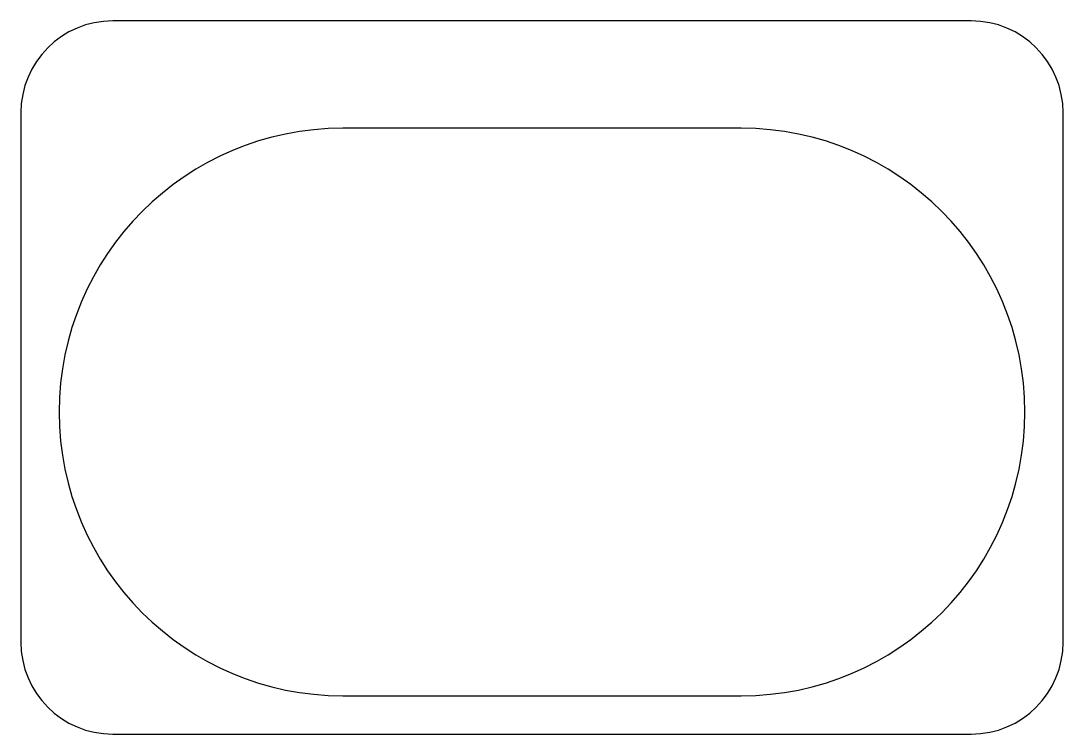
# Model space of a CAD drawing. Header units: millimetres. Extents: x 0 to 136, y 0 to 93.
import ezdxf

# ---------------------------------------------------------------- set-up
doc = ezdxf.new("R2010")
doc.units = ezdxf.units.MM

msp = doc.modelspace()

# ---------------------------------------------------------------- linework, layer by layer
at = {"color": 7, "linetype": 'Continuous', "lineweight": 25}
for p, q in [((124, 93), (12, 93)), ((0, 81), (0, 12)), ((136, 12), (136, 81)), ((94, 79), (42, 79)), ((42, 5), (94, 5)), ((12, 0), (124, 0))]:
    msp.add_line(p, q, dxfattribs=at)
for centre, radius, start, end in [((12, 81), 12, 90, 180), ((124, 81), 12, 0, 90), ((42, 42), 37, 90, 270), ((94, 42), 37, 270, 90), ((12, 12), 12, 180, 270), ((124, 12), 12, 270, 0)]:
    msp.add_arc(centre, radius, start, end, dxfattribs=at)

doc.saveas('drawing.dxf')
